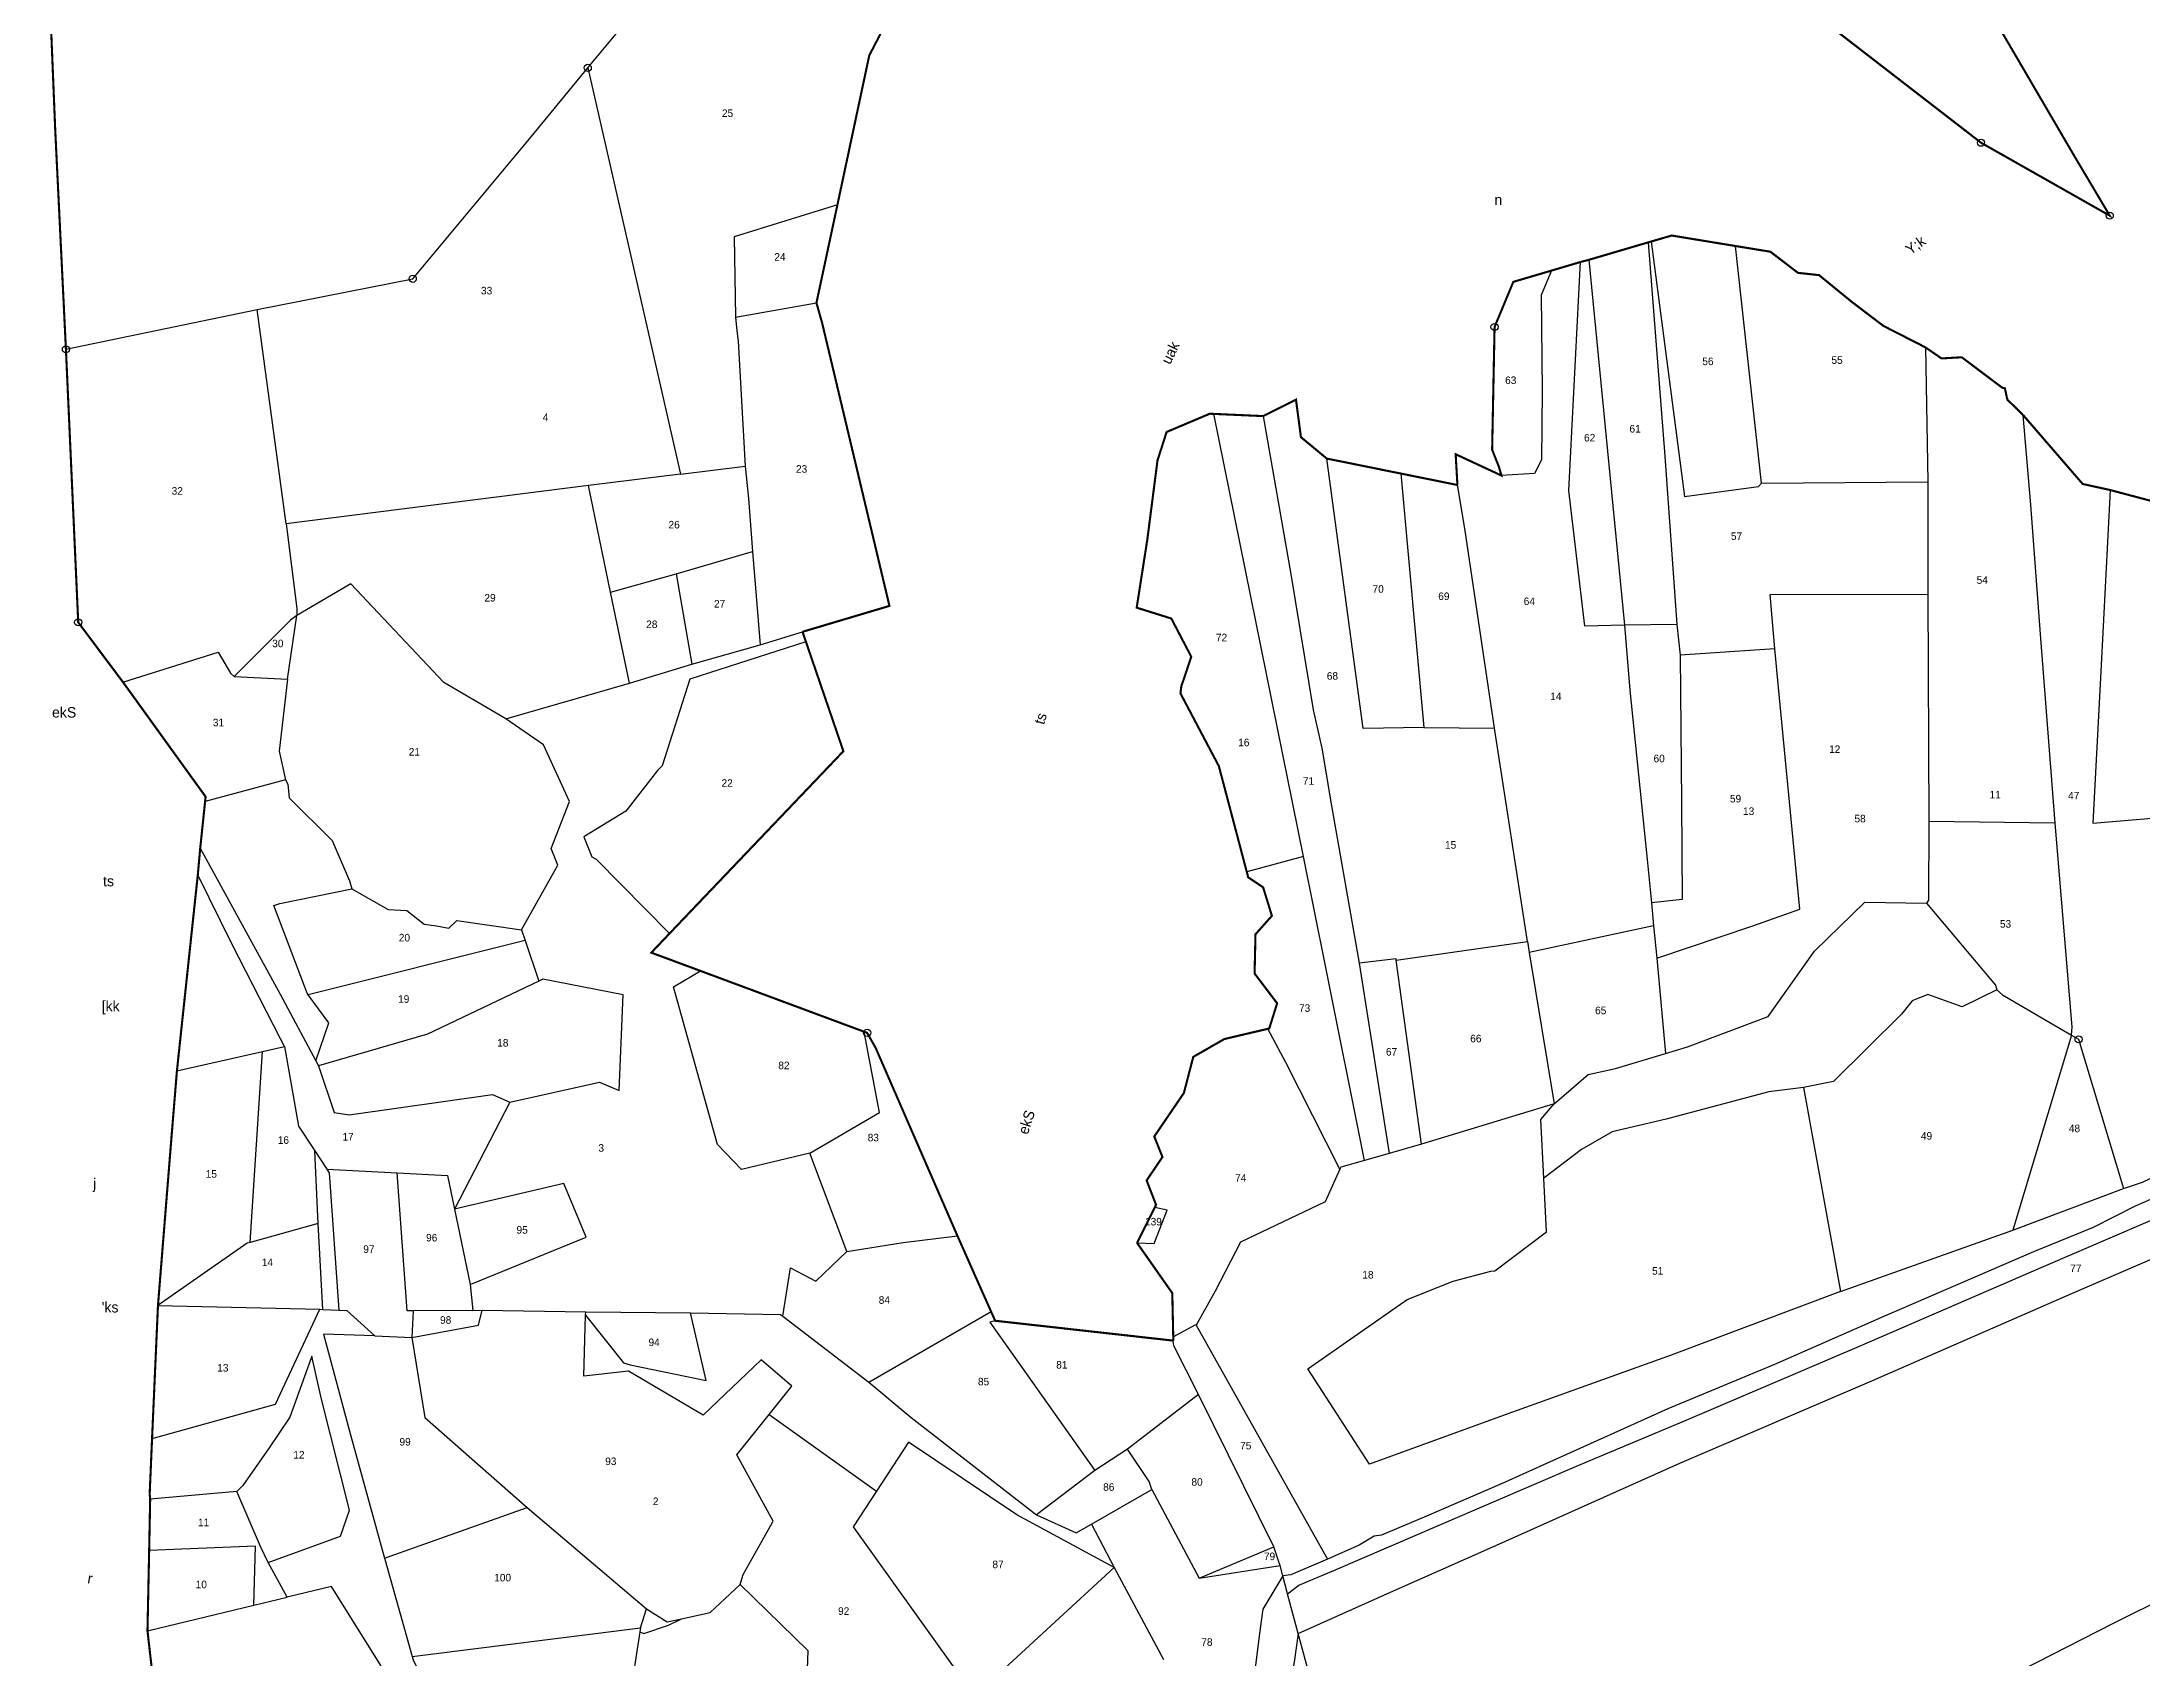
# Model space of a CAD drawing. Header units: metres. Extents: x 101 to 289482, y 35 to 2025005.
# Drawn here: x 122 to 623, y 291 to 676 of the extents above; entities that cross this region are included whole.
import ezdxf
from ezdxf.enums import TextEntityAlignment as Align

# ---------------------------------------------------------------- set-up
doc = ezdxf.new("R2010")
doc.units = ezdxf.units.M
doc.header["$MEASUREMENT"] = 0
for name, color, linetype in [('OFF', 1, 'Continuous'), ('POLY_PARCEL', 6, 'Continuous'), ('POLY_ROAD', 30, 'Continuous'), ('POLY_WATER', 4, 'Continuous'), ('SYM_STONE', 1, 'Continuous'), ('TEXT_MAPIN', 7, 'Continuous'), ('TEXT_MAPOUT', 7, 'Continuous'), ('TEXT_PARCEL', 7, 'Continuous'), ('V_BOUND_LINE', 7, 'Continuous')]:
    doc.layers.add(name, color=color, linetype=linetype)
doc.styles.add('TEXT_MAP', font='KRDEV050.TTF')

# ---------------------------------------------------------------- blocks, each defined once
blk = doc.blocks.new('STONE')
blk.add_circle((0, 0), 0.851)
blk = doc.blocks.new('G')
at = {"layer": 'OFF'}
blk.add_lwpolyline([(233.71, 423.07), (220.49, 397.57)], dxfattribs=at)
at = {"layer": 'POLY_PARCEL'}
for points in [[(252.24, 669.56), (280.85, 703.97), (308.9, 737.69), (354.6, 741.75)], [(173.49, 611.96), (210.55, 619.29), (238.75, 653.12), (252.24, 669.56)], [(252.24, 669.56), (263.75, 619.14), (274.32, 572.73)], [(311.72, 636.9), (287.09, 629.33), (287.45, 610.15)], [(504.87, 627.97), (508.88, 576.99), (511.74, 536.91)], [(505.57, 628.17), (513.54, 567.44), (531.17, 569.82), (531.86, 570.59)], [(531.86, 570.59), (525.69, 627.1)], [(481.82, 621.24), (479.39, 615.36), (479.63, 592.58), (479.47, 576.11), (477.81, 572.89), (469.92, 572.4)], [(499.27, 536.73), (489.8, 536.47), (485.98, 568.82), (488.78, 623.3)], [(490.75, 623.81), (496.16, 568.41), (499.27, 536.73)], [(127.93, 602.48), (173.49, 611.96)], [(180.36, 560.89), (173.49, 611.96)], [(287.45, 610.15), (306.73, 613.56)], [(287.45, 610.15), (287.73, 606.85), (288.09, 604.42), (289.71, 574.65)], [(570.91, 602.96), (571.48, 570.93)], [(422.75, 481.61), (401.4, 587.09)], [(413.14, 586.57), (419.73, 548.93), (425.1, 516.6), (427.12, 507.45), (429.41, 493.68), (436.05, 456.17)], [(601.86, 489.53), (598.35, 534.62), (596.02, 565.4), (594.21, 586.8)], [(451.39, 512.33), (436.96, 512.09), (428.3, 576.45)], [(274.32, 572.73), (252.43, 569.99)], [(274.32, 572.73), (289.71, 574.65)], [(289.71, 574.65), (290.52, 566.91), (291.53, 554.31)], [(445.93, 572.88), (451.39, 512.33)], [(531.86, 570.59), (571.48, 570.93)], [(571.48, 570.93), (571.47, 544.11)], [(252.43, 569.99), (180.36, 560.89)], [(257.69, 544.6), (252.43, 569.99)], [(468.27, 512.21), (461.22, 559.74), (459.43, 570.15)], [(614.92, 568.95), (612.73, 525.72), (610.8, 489.55), (645.53, 492.46)], [(180.36, 560.89), (182.94, 540.71), (182.93, 539.01)], [(273.34, 549), (291.53, 554.31)], [(291.53, 554.31), (293.31, 532.06)], [(232.75, 514.4), (217.98, 523.11), (195.78, 546.6), (182.93, 539.01)], [(257.69, 544.6), (273.34, 549)], [(273.34, 549), (277.05, 527.42)], [(262.18, 522.95), (257.69, 544.6)], [(535.06, 531.13), (533.9, 544.08), (571.47, 544.11)], [(571.47, 544.11), (571.72, 489.98)], [(182.93, 539.01), (181.47, 537.96), (168, 524.5)], [(180.75, 523.85), (182.93, 539.01)], [(511.74, 536.91), (499.27, 536.73)], [(499.27, 536.73), (500.49, 521.23), (504.6, 480.88), (505.67, 470.55)], [(511.74, 536.91), (512.46, 529.62)], [(304.24, 532.74), (276.57, 523.86), (269.98, 503.25), (268.86, 502.12), (261.34, 492.41), (251.28, 486.33), (253.23, 481.51), (254.24, 481.01), (271.74, 463.27)], [(277.05, 527.42), (293.31, 532.06)], [(293.31, 532.06), (303.41, 535.16)], [(506.91, 457.39), (529.79, 465.05), (540.99, 469.09), (535.89, 521.87), (535.06, 531.13)], [(535.06, 531.13), (512.46, 529.62)], [(141.52, 523.17), (164.16, 530.29), (167.12, 525.3), (168, 524.5)], [(262.18, 522.95), (277.05, 527.42)], [(512.46, 529.62), (512.84, 494.45), (512.99, 471.39), (505.67, 470.55)], [(168, 524.5), (180.75, 523.85)], [(180.75, 523.85), (178.73, 506.73), (180.26, 499.87)], [(232.75, 514.4), (262.18, 522.95)], [(236.45, 464.17), (245.08, 479.57), (243.57, 483.49), (247.93, 494.7), (241.71, 508.25), (232.75, 514.4)], [(451.39, 512.33), (468.27, 512.21)], [(476.11, 461.32), (468.27, 512.21)], [(180.26, 499.87), (161.09, 494.74)], [(180.26, 499.87), (180.83, 498.83), (181.15, 495.6), (191.39, 485.44), (195.45, 475.8), (196.07, 473.93)], [(571.72, 489.98), (571.65, 471.24), (571.17, 470.49)], [(601.86, 489.53), (571.72, 489.98)], [(605.76, 439.01), (605.92, 440.98), (601.86, 489.53)], [(159.93, 483.63), (178.96, 448.79), (187.46, 432.92)], [(422.75, 481.61), (409.24, 477.96)], [(437.27, 409.17), (428.02, 455.55), (422.75, 481.61)], [(180.01, 436.3), (179.05, 438.18), (167.43, 460.83), (159.35, 477.26)], [(185.67, 448.65), (185.38, 449.05), (177.44, 469.9), (178.89, 470.39), (196.07, 473.93)], [(196.07, 473.93), (204.71, 468.94), (209.14, 468.77), (213.26, 465.47), (216.2, 465.06), (219.18, 464.5), (221.04, 466.35), (236.45, 464.17)], [(505.67, 470.55), (506.18, 465.12)], [(509.04, 434.69), (514.21, 436.26), (533.47, 443.48), (544.48, 459.01), (556.51, 470.75), (571.17, 470.49)], [(571.17, 470.49), (587.6, 450.98), (587.96, 449.84)], [(237.32, 461.59), (185.67, 448.65)], [(236.45, 464.17), (237.32, 461.59)], [(237.32, 461.59), (240.58, 451.91)], [(444.86, 456.88), (476.11, 461.32)], [(476.11, 461.32), (476.55, 458.73)], [(506.18, 465.12), (476.55, 458.73)], [(506.18, 465.12), (506.91, 457.39)], [(444.86, 456.88), (444.82, 457.19), (436.05, 456.17)], [(436.05, 456.17), (443.14, 410.83)], [(450.91, 413.02), (444.86, 456.88)], [(476.55, 458.73), (482.5, 422.66)], [(506.91, 457.39), (509.04, 434.69)], [(188.1, 431.73), (191.81, 420.61), (195.44, 420.04), (229.52, 424.92), (233.71, 423.07), (255.01, 427.83), (259.77, 425.81), (260.68, 448.67), (241.56, 452.38), (240.58, 451.91)], [(240.58, 451.91), (214.1, 439.3), (188.1, 431.73)], [(305.19, 410.87), (288.91, 406.98), (283.17, 413.01), (272.68, 450.58), (279.11, 454.34)], [(187.46, 432.92), (190.54, 441.96), (185.67, 448.65)], [(587.96, 449.84), (579.64, 445.82), (571.53, 448.76), (567.8, 447.19), (565.21, 444), (549, 428.01), (541.86, 426.55)], [(587.96, 449.84), (589.28, 448.61), (605.76, 439.01)], [(431.44, 407.09), (418.52, 432.52), (414.3, 440.55)], [(174.75, 435.11), (180.01, 436.3)], [(180.01, 436.3), (183.32, 417.35), (187.2, 411.47)], [(305.19, 410.87), (321.73, 420.63), (318.12, 439.84)], [(605.76, 439.01), (591.71, 392.52)], [(605.76, 439.01), (607.42, 438.04), (618.11, 402.49)], [(154.37, 430.5), (174.75, 435.11)], [(171.86, 389.64), (174.75, 435.11)], [(187.46, 432.92), (188.1, 431.73)], [(482.5, 422.66), (490.59, 429.68), (497.07, 431.06), (509.04, 434.69)], [(541.86, 426.55), (533.62, 425.55), (509.16, 419.02), (496.28, 416), (488.96, 411.77), (480.02, 404.94)], [(541.86, 426.55), (550.72, 377.95)], [(482.5, 422.66), (450.91, 413.02)], [(480.02, 404.94), (479.32, 418.9), (482.5, 422.66)], [(618.11, 402.49), (622.62, 403.96), (646.12, 415.22), (649.96, 416.87)], [(188.01, 394.17), (187.2, 411.47)], [(187.2, 411.47), (190.1, 407.08)], [(313.97, 387.49), (305.19, 410.87)], [(443.14, 410.83), (437.27, 409.17)], [(450.91, 413.02), (443.14, 410.83)], [(190.1, 407.08), (190.66, 406.23), (192.93, 373.47)], [(190.1, 407.08), (206.85, 406.21)], [(210.69, 373.32), (209.25, 373.3), (206.85, 406.21)], [(206.85, 406.21), (218.81, 405.6), (220.49, 397.57)], [(431.44, 407.09), (427.93, 399.29), (407.78, 389.66), (401.73, 377.98)], [(437.27, 409.17), (431.66, 407.59), (431.44, 407.09)], [(224.24, 379.6), (251.88, 390.9), (246.58, 403.7), (220.49, 397.57)], [(423.76, 359.47), (447.45, 376.02), (458.42, 380.44), (467.38, 382.75), (468.34, 382.85), (480.67, 392.18), (480.02, 404.94)], [(591.71, 392.52), (618.11, 402.49)], [(220.49, 397.57), (224.24, 379.6)], [(383.12, 389.51), (387.2, 389.35), (390.25, 397.35), (387.32, 397.98)], [(188.01, 394.17), (171.86, 389.64)], [(189.15, 373.66), (188.01, 394.17)], [(327.35, 389.6), (340.31, 391.22)], [(550.72, 377.95), (591.71, 392.52)], [(171.86, 389.64), (171.07, 389.42), (149.86, 374.63)], [(298.71, 372.05), (300.52, 383.58), (306.57, 380.44), (313.97, 387.49)], [(313.97, 387.49), (313.97, 387.49), (327.35, 389.6)], [(224.24, 379.6), (224.89, 373.45)], [(401.73, 377.98), (397.16, 369.95)], [(550.72, 377.95), (510.32, 362.76), (470.56, 348.46), (438.46, 336.79), (423.76, 359.47)], [(149.86, 374.63), (188.39, 373.7)], [(210.33, 366.96), (226.19, 369.92), (227.12, 373.49)], [(210.69, 373.32), (210.33, 366.96)], [(224.89, 373.45), (210.69, 373.32)], [(224.89, 373.45), (227.12, 373.49)], [(227.12, 373.49), (251.76, 373.06)], [(295.46, 348.61), (300.87, 355.36), (293.59, 361.64), (279.78, 348.5), (261.97, 358.93), (251.3, 357.77), (251.74, 372.32)], [(251.74, 372.32), (251.76, 373.06)], [(251.74, 372.32), (260.73, 360.91), (262.38, 360.5), (280.49, 356.7), (276.71, 372.85)], [(251.76, 373.06), (276.71, 372.85)], [(276.71, 372.85), (298.14, 372.49), (298.71, 372.05)], [(298.71, 372.05), (319.22, 356.32), (329.27, 347.94), (359.16, 324.72)], [(319.22, 356.32), (348.32, 373.17)], [(349.3, 370.97), (348, 370.66), (373.06, 335.3)], [(201.56, 367.38), (210.33, 366.96)], [(210.33, 366.96), (213.47, 347.91), (237.78, 326.5)], [(391.73, 367.17), (397.1, 370.05), (397.16, 369.95)], [(397.73, 353.43), (391.9, 365.01), (391.75, 366.23)], [(397.16, 369.95), (428.45, 314.17)], [(397.73, 353.43), (380.85, 340.36)], [(415.67, 317.1), (397.73, 353.43)], [(288.59, 308.11), (289.29, 310.52), (296.4, 323.17), (287.8, 339.04), (295.46, 348.61)], [(295.46, 348.61), (321.01, 330.34)], [(377.65, 312.17), (354.49, 324.75), (328.64, 342.06), (321.01, 330.34)], [(380.85, 340.36), (373.06, 335.3), (359.16, 324.72)], [(386.61, 330.74), (385.98, 332.64), (380.85, 340.36)], [(174.26, 317.13), (168.67, 330.25)], [(321.01, 330.34), (315.48, 321.84), (343.88, 282.11), (344.5, 281.55)], [(372.29, 322.46), (386.61, 330.74)], [(386.61, 330.74), (397.93, 309.59)], [(203.83, 314.36), (237.78, 326.5)], [(237.78, 326.5), (266.26, 302.32)], [(359.16, 324.72), (368.64, 320.39), (372.29, 322.46)], [(372.29, 322.46), (377.65, 312.17)], [(172.66, 303.19), (173.11, 317.24), (147.76, 316.22)], [(176.13, 313.34), (176.13, 313.34), (174.26, 317.13)], [(397.93, 309.59), (415.67, 317.1)], [(417.18, 312.65), (417, 313.31), (415.67, 317.1)], [(344.5, 281.55), (377.65, 312.17)], [(377.65, 312.17), (389.37, 290.2)], [(397.93, 309.59), (417.18, 312.65)], [(417.85, 310.19), (417.18, 312.65)], [(274.57, 299.93), (281.4, 301.41), (288.59, 308.11)], [(288.59, 308.11), (304.67, 292.36), (303.64, 262.98), (292.71, 253.48)], [(147.36, 297.05), (172.66, 303.19)], [(172.66, 303.19), (180.6, 305.12)], [(264.84, 297.75), (266.26, 302.32)], [(266.26, 302.32), (271.14, 299.18), (274.57, 299.93)], [(210.4, 290.98), (264.84, 297.75)], [(264.69, 296.79), (262.22, 280.77), (250.74, 257.35), (250.62, 256.39)], [(264.69, 296.79), (265.62, 296.46), (271.45, 298.38), (274.57, 299.93)], [(264.84, 297.75), (264.69, 296.79)]]:
    blk.add_lwpolyline(points, dxfattribs=at)
blk.add_point((383.12, 389.51), dxfattribs=at)
at = {"layer": 'POLY_ROAD'}
for points in [[(418.98, 305.91), (421.62, 307.93), (430, 311.48), (456.17, 322.73), (488.32, 336.53), (513.91, 347.3), (555.23, 364.95), (599.09, 383.92), (647.28, 404.66), (717.65, 434.17), (774.23, 457.19)], [(772.65, 459.95), (766.31, 456.86), (737.51, 445.33), (711.04, 434.96), (691.81, 426.88), (686.84, 425.07), (644.54, 407.92), (631.87, 403.07), (620.92, 398.24), (610.86, 393.21), (596.66, 387.39), (561.21, 372.09), (534.94, 360.53), (509.59, 349.98), (470.09, 332.2), (452.05, 324.42), (441.35, 319.84), (439.57, 319.65), (436.02, 317.48), (428.45, 314.17)], [(177.87, 351.07), (188.39, 373.7)], [(188.39, 373.7), (189.15, 373.66)], [(189.15, 373.66), (192.93, 373.47)], [(192.93, 373.47), (194.82, 373.38), (201.56, 367.38)], [(201.56, 367.38), (189.32, 367.75), (195.7, 343.79), (203.83, 314.36)], [(176.13, 313.34), (193.32, 319.63), (195.45, 325.83), (188.75, 352.62), (186.5, 362.49), (181.29, 347.95), (176.32, 340.71), (170.05, 331.69), (168.67, 330.25)], [(148.45, 342.87), (177.87, 351.07)], [(168.67, 330.25), (148, 328.44)], [(180.6, 305.12), (176.13, 313.34)], [(203.83, 314.36), (203.9, 314.11), (210.4, 290.98)], [(428.45, 314.17), (419.75, 310.38), (417.85, 310.19)], [(195.01, 255.51), (195.98, 259.3), (202.44, 279.33), (203.41, 282.11), (202.95, 288.82), (191.19, 307.61), (180.6, 305.12)], [(210.4, 290.98), (210.7, 289.91), (220.2, 271.85), (228.67, 255.07)]]:
    blk.add_lwpolyline(points, dxfattribs=at)
at = {"layer": 'POLY_WATER'}
for points in [[(421.5, 296.45), (443.47, 306.3), (467.85, 317.1), (512.39, 336.99), (558.17, 356.64), (606, 377.55), (633.79, 389.56), (649.33, 395.61), (691.31, 412.84), (744.19, 434.74), (775.67, 448.17), (799.81, 467.57)], [(876.71, 431.15), (847.35, 417.08), (788.55, 387.13), (737.25, 360.89), (696.66, 340.04), (655.59, 318.7), (615.64, 298.84), (564.53, 272.7), (521.4, 250.81)], [(417.85, 310.19), (413.07, 302.21), (412.24, 296.42), (411.23, 288.25), (403.22, 255.77)], [(418.98, 305.91), (417.85, 310.19)], [(421.5, 296.45), (418.98, 305.91)], [(421.5, 296.45), (420.5, 289.58), (419.8, 285.38)], [(424.71, 284.43), (421.5, 296.45)]]:
    blk.add_lwpolyline(points, dxfattribs=at)
at = {"layer": 'V_BOUND_LINE', "const_width": 0.5}
for points in [[(127.93, 602.48), (125.38, 654.8), (122.48, 725.89)], [(576.4, 699.89), (606.55, 648.29), (614.83, 634.34), (584.17, 651.72), (527.99, 695.15)], [(354.6, 741.75), (338.82, 710.09), (319.32, 672.54), (311.72, 636.9)], [(311.72, 636.9), (306.73, 613.56)], [(490.75, 623.81), (504.87, 627.97)], [(504.87, 627.97), (505.57, 628.17)], [(505.57, 628.17), (510.48, 629.6), (525.69, 627.1)], [(525.69, 627.1), (533.99, 625.74), (540.56, 620.71), (545.59, 620.16), (553.38, 613.79), (560.92, 608.06), (570.91, 602.96)], [(459.43, 570.15), (459.01, 577.48), (469.92, 572.4), (469.3, 574.51), (467.7, 578.56), (468.28, 607.81), (472.75, 618.56), (481.82, 621.24)], [(481.82, 621.24), (488.78, 623.3)], [(488.78, 623.3), (490.75, 623.81)], [(306.73, 613.56), (308.1, 608.69), (324.12, 541.33), (303.41, 535.16)], [(141.52, 523.17), (130.86, 537.42), (127.93, 602.48)], [(570.91, 602.96), (574.76, 600.31), (579.58, 600.59), (589.22, 593.33), (589.85, 593.19), (590.44, 590.5), (594.21, 586.8)], [(413.14, 586.57), (420.97, 590.48), (422.15, 581.55), (428.3, 576.45)], [(409.24, 477.96), (402.6, 503.14), (393.45, 520.48), (393.65, 522.16), (396.03, 529.21), (391.27, 538.33), (383.02, 540.91), (385.54, 557.04), (387.98, 576.01), (390.15, 582.78), (400.43, 587.13), (401.4, 587.09)], [(401.4, 587.09), (413.14, 586.57)], [(594.21, 586.8), (608.39, 570.39), (614.92, 568.95)], [(428.3, 576.45), (445.93, 572.88)], [(445.93, 572.88), (459.43, 570.15)], [(614.92, 568.95), (641.75, 561.83)], [(303.41, 535.16), (304.24, 532.74)], [(304.24, 532.74), (313.15, 506.7), (271.74, 463.27)], [(161.09, 494.74), (161.21, 495.85), (141.52, 523.17)], [(159.93, 483.63), (161.09, 494.74)], [(159.35, 477.26), (159.93, 483.63)], [(154.37, 430.5), (159.35, 477.26)], [(414.3, 440.55), (414.6, 440.62), (416.48, 446.63), (411.11, 453.71), (411.32, 463.07), (415.23, 467.47), (413.14, 474.27), (409.58, 476.65), (409.24, 477.96)], [(271.74, 463.27), (267.39, 458.69), (279.11, 454.34)], [(279.11, 454.34), (318.12, 439.84)], [(387.32, 397.98), (387.63, 398.61), (385.39, 404.41), (389.16, 409.99), (387.21, 414.88), (394.27, 425.26), (396.5, 433.85), (403.91, 438.11), (414.3, 440.55)], [(318.12, 439.84), (318.8, 439.59), (320.82, 436.03), (340.31, 391.22)], [(149.86, 374.63), (152.98, 413.48), (154.37, 430.5)], [(383.12, 389.51), (387.32, 397.98)], [(340.31, 391.22), (349.3, 370.97), (391.75, 366.23)], [(391.73, 367.17), (391.5, 377.56), (383.12, 389.51)], [(148.45, 342.87), (149.86, 374.63)], [(391.75, 366.23), (391.73, 367.17)], [(147.88, 329.65), (148.45, 342.87)], [(147.76, 316.22), (148, 328.44)], [(148, 328.44), (147.88, 329.65)], [(147.36, 297.05), (147.76, 316.22)], [(152, 256.41), (147.36, 297.05)]]:
    blk.add_lwpolyline(points, dxfattribs=at)
at = {"layer": 'SYM_STONE'}
for p in [(252.24, 669.56), (584.17, 651.72), (614.83, 634.34), (210.55, 619.29), (468.28, 607.81), (127.93, 602.48), (130.86, 537.42), (318.8, 439.59), (607.42, 438.04)]:
    blk.add_blockref('STONE', p, dxfattribs=at)
at = {"layer": 'TEXT_MAPIN', "style": 'TEXT_MAP'}
for s, p in [('4', (242.2, 585.4)), ('14', (482.89, 518.89)), ('16', (408.54, 507.89)), ('12', (549.31, 506.28)), ('11', (587.55, 495.45)), ('13', (528.81, 491.51)), ('15', (457.81, 483.47)), ('3', (255.47, 411.25)), ('18', (438.12, 381.03)), ('2', (268.43, 327.04))]:
    blk.add_text(s, height=1.8, dxfattribs=at).set_placement(p, align=Align.CENTER)
at = {"layer": 'TEXT_MAPOUT', "style": 'TEXT_MAP'}
for s, p in [('n', (468.26, 636.87)), ('ekS', (124.63, 514.72)), ('ts', (136.78, 474.49)), ('[kk', (136.46, 444.73)), ('j', (134.38, 402.42)), ("'ks", (136.46, 372.94))]:
    blk.add_text(s, height=2.5, dxfattribs=at).set_placement(p)
for s, rotation, p in [('Y;k', 35.831, (567.32, 624.89)), ('uak', 64.1108, (390.97, 598.69)), ('ts', 73.0889, (360.92, 512.88)), ('ekS', 71.714, (357.04, 415.17)), ('r', 350.1368, (132.93, 308.42))]:
    blk.add_text(s, height=2.5, rotation=rotation, dxfattribs=at).set_placement(p)
at = {"layer": 'TEXT_PARCEL', "style": 'TEXT_MAP'}
for s, p in [('25', (285.55, 657.86)), ('24', (298.04, 623.61)), ('33', (228.15, 615.57)), ('56', (519.11, 598.71)), ('55', (549.87, 599.02)), ('63', (472.13, 594.21)), ('62', (490.93, 580.52)), ('61', (501.76, 582.65)), ('23', (303.19, 573.07)), ('32', (154.46, 567.84)), ('26', (272.82, 559.79)), ('57', (525.92, 557.05)), ('70', (440.55, 544.47)), ('54', (584.46, 546.6)), ('29', (228.97, 542.37)), ('27', (283.66, 540.95)), ('69', (456.2, 542.73)), ('64', (476.56, 541.53)), ('28', (267.51, 536.05)), ('30', (178.42, 531.48)), ('72', (403.24, 532.89)), ('68', (429.65, 523.75)), ('31', (164.27, 512.63)), ('21', (210.94, 505.65)), ('60', (507.49, 504.07)), ('71', (423.93, 498.69)), ('22', (285.45, 498.22)), ('59', (525.69, 494.49)), ('47', (606.26, 495.22)), ('58', (555.36, 489.74)), ('53', (590.01, 464.65)), ('20', (208.57, 461.37)), ('19', (208.4, 446.75)), ('73', (423.03, 444.58)), ('65', (493.57, 444.02)), ('18', (232.01, 436.31)), ('67', (443.74, 434.16)), ('66', (463.82, 437.33)), ('82', (298.98, 430.92)), ('17', (195.14, 413.92)), ('83', (320.28, 413.72)), ('49', (571.18, 414.12)), ('48', (606.43, 415.91)), ('16', (179.73, 413.12)), ('15', (162.57, 405.06)), ('74', (407.8, 404.09)), ('139', (387.02, 393.69)), ('96', (215.07, 389.86)), ('95', (236.62, 391.73)), ('14', (175.93, 383.98)), ('97', (200.11, 387.14)), ('51', (507.14, 381.96)), ('77', (606.74, 382.55)), ('84', (322.9, 375.01)), ('98', (218.4, 370.25)), ('94', (268.06, 364.93)), ('13', (165.32, 358.85)), ('81', (365.19, 359.58)), ('85', (346.54, 355.56)), ('99', (208.73, 341.22)), ('75', (409, 340.31)), ('12', (183.45, 338.13)), ('93', (257.74, 336.57)), ('86', (376.37, 330.44)), ('80', (397.4, 331.65)), ('11', (160.74, 322)), ('79', (414.67, 313.92)), ('100', (231.97, 308.85)), ('87', (349.99, 312)), ('10', (160.18, 307.21)), ('92', (313.22, 300.88)), ('78', (399.75, 293.49))]:
    blk.add_text(s, height=1.8, dxfattribs=at).set_placement(p, align=Align.CENTER)

msp = doc.modelspace()

# ---------------------------------------------------------------- block references
msp.add_blockref('G', (0, 0))

doc.saveas('drawing.dxf')
